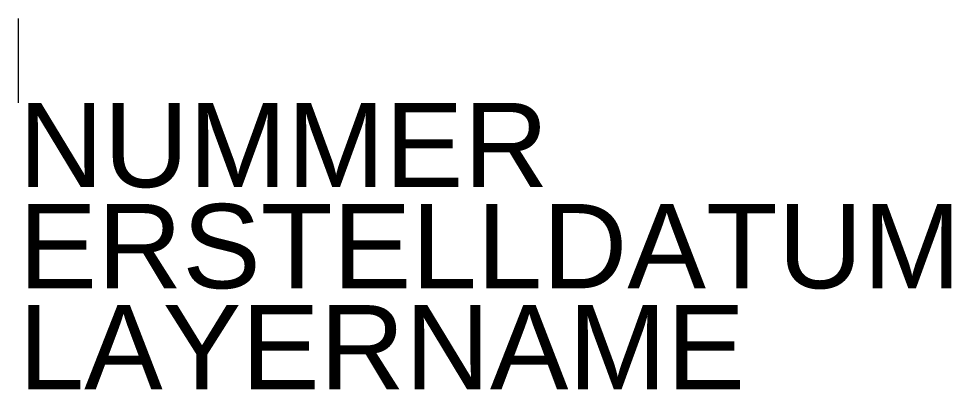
# Model space of a CAD drawing. Header units: metres. Extents: x 0 to 1.11, y -0.44 to 0.
import ezdxf
from ezdxf.enums import TextEntityAlignment as Align

# ---------------------------------------------------------------- set-up
doc = ezdxf.new("R2010")
doc.units = ezdxf.units.M
doc.styles.get("Standard").update_dxf_attribs({"font": 'arial.ttf'})

msp = doc.modelspace()

# ---------------------------------------------------------------- linework, layer by layer
msp.add_lwpolyline([(0, -0.1), (0, 0)])

# ---------------------------------------------------------------- texts
msp.add_attdef('NUMMER', text='000/1', height=0.1).set_placement((0, -0.1), align=Align.TOP_LEFT)
at = {"flags": 1}
for tag, p, s in [('ERSTELLDATUM', (0, -0.32), '2022-02-04'), ('LAYERNAME', (0, -0.44), '0')]:
    msp.add_attdef(tag, p, s, height=0.1, dxfattribs=at)

doc.saveas('drawing.dxf')
